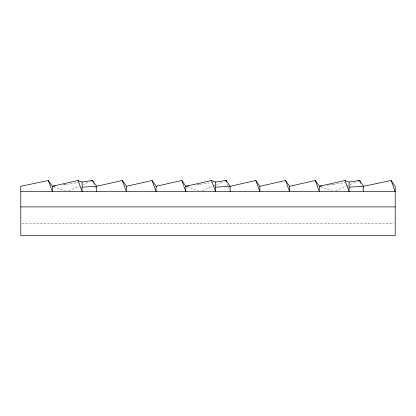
<?xml version="1.0" encoding="UTF-8"?>
<svg xmlns="http://www.w3.org/2000/svg" width="416" height="416" viewBox="0 0 416 416"><rect width="100%" height="100%" fill="white"/><g stroke="black" fill="none" stroke-linecap="round" stroke-linejoin="round"><path stroke-width="0.31" stroke-dasharray="2.08 1.56" d="M68.671 190.856L79.175 186.306M82.68 184.787L90.272 181.501M202.166 190.856L212.675 186.306M213.257 186.051L222.602 182.005M335.665 190.856L346.174 186.306M346.757 186.051L357.266 181.501M64.22 184.361L66.118 184.054M198.338 184.262L199.612 184.054M331.838 184.262L333.112 184.054M63.107 184.74L80.824 182.187M196.607 184.74L213.689 182.281M326.94 185.193L328.838 184.922M329.472 184.829L345.92 182.463M22.1 223.371L393.9 223.371M320.564 186.732L332.093 190.944M187.065 186.732L198.593 190.944M53.565 186.732L65.099 190.944M360.24 182.25L363.007 189.857M227.38 184.002L229.299 189.27M93.46 182.832L95.586 188.687"/><path stroke-width="0.62" d="M91.437 180.996L92.607 180.492L96.652 186.285L96.652 191.61M224.936 180.996L226.101 180.492L230.147 186.285L230.147 191.61M358.431 180.996L359.601 180.492L363.646 186.285L363.646 191.61M93.246 182.25L92.607 180.492L82.087 182.005L78.042 180.492L52.354 186.285L48.308 180.492L20.8 186.285L20.8 235.508L395.2 235.508L395.2 186.285L391.154 180.492L363.646 186.285L349.081 187.164M122.34 180.492L126.386 191.61L126.386 186.285L122.34 180.492L96.652 186.285L82.087 187.164M126.386 186.285L152.074 180.492L156.12 186.285L156.12 191.61L152.074 180.492M156.12 186.285L181.808 180.492L185.853 186.285L185.853 191.61L181.808 180.492M226.741 182.25L226.101 180.492L215.587 182.005L211.541 180.492L185.853 186.285L188.38 185.921M255.835 180.492L259.88 191.61L259.88 186.285L255.835 180.492L230.147 186.285L215.587 187.164M259.88 186.285L285.568 180.492L289.614 186.285L289.614 191.61L285.568 180.492M289.614 186.285L315.302 180.492L319.348 186.285L319.348 191.61L315.302 180.492M360.24 182.25L359.601 180.492L349.081 182.005L345.036 180.492L319.348 186.285L321.88 185.921M54.886 185.921L52.354 186.285L52.354 191.61L48.308 180.492M20.8 191.61L395.2 191.61L391.154 180.492M20.8 206.903L395.2 206.903M345.036 180.492L349.081 191.61L349.081 182.005M211.541 180.492L215.587 191.61L215.587 182.005M78.042 180.492L82.087 191.61L82.087 182.005"/></g></svg>
